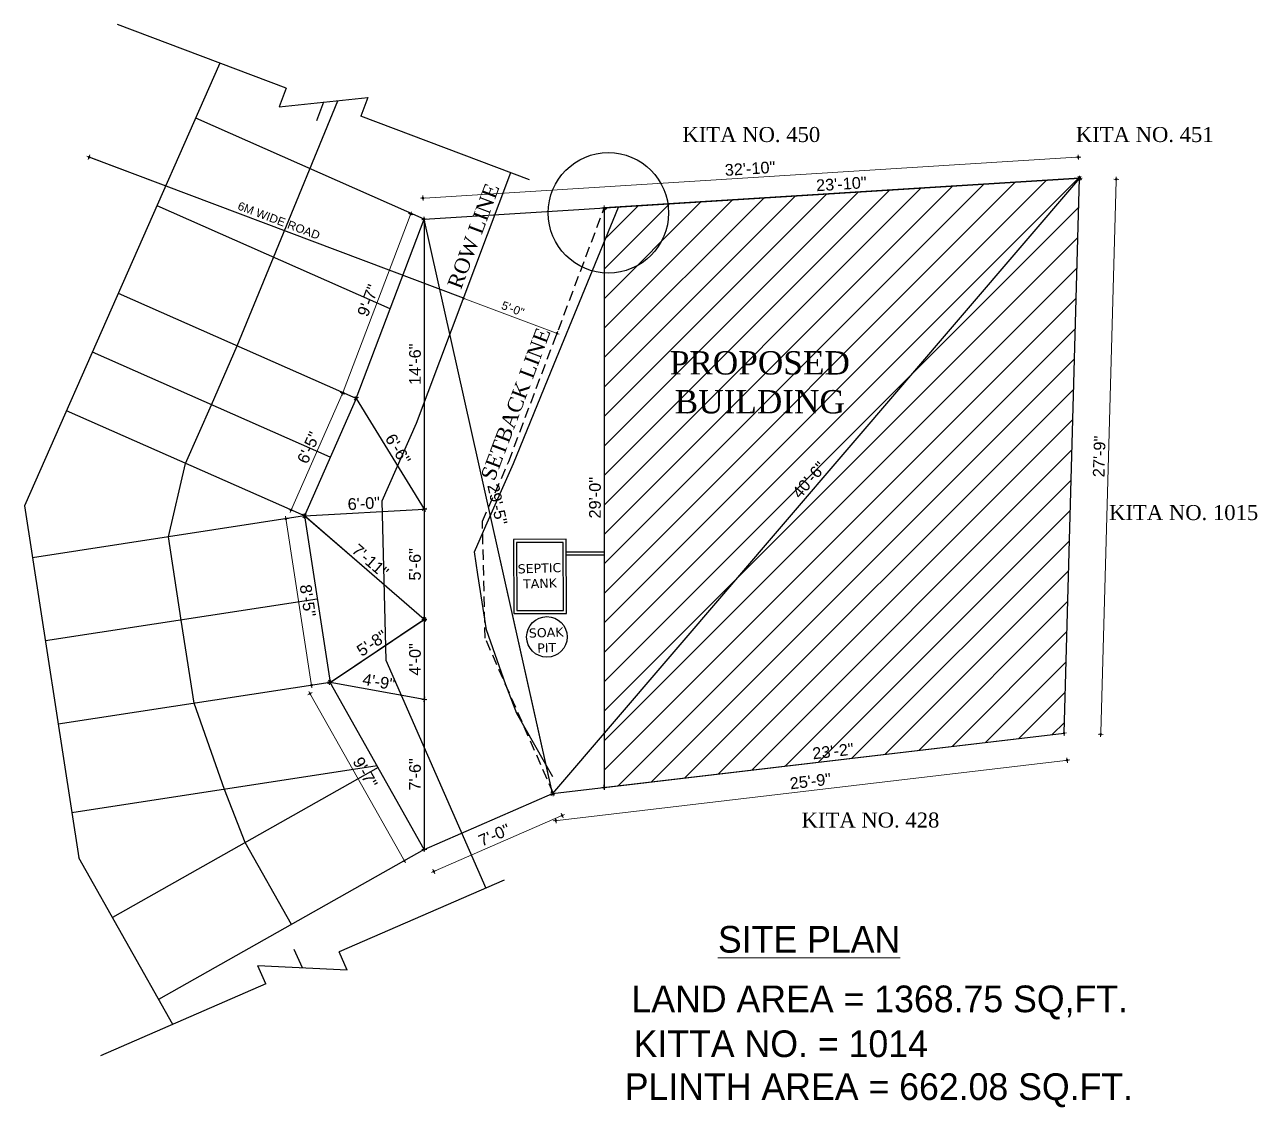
# Model space of a CAD drawing. Header units: inches. Extents: x 2449 to 13692, y -3765 to -1517.
# Drawn here: x 10210 to 10950, y -2265 to -1616 of the extents above; entities that cross this region are included whole.
import ezdxf
from ezdxf.enums import TextEntityAlignment as Align

# ---------------------------------------------------------------- set-up
doc = ezdxf.new("R2010")
doc.units = ezdxf.units.IN
doc.header["$LTSCALE"] = 0.5
doc.header["$MEASUREMENT"] = 0
doc.header["$PDMODE"] = 66
doc.linetypes.add('DASHED2', pattern=[0.375, 0.25, -0.125])
for name, color, linetype, lineweight in [('DW TEXT', 92, 'Continuous', 15), ('DW-SEC', 24, 'Continuous', 25), ('hatch', 9, 'Continuous', 0), ('Toilet', 7, 'Continuous', 25)]:
    doc.layers.add(name, color=color, linetype=linetype, lineweight=lineweight)
doc.styles.add('CEN', font='GOTHIC.TTF')
doc.styles.get("Standard").update_dxf_attribs({"font": 'arial.ttf'})
doc.dimstyles.new('S8', dxfattribs={"dimtxt": 5, "dimasz": 1, "dimexe": 6, "dimexo": 18, "dimgap": 1.9375, "dimtad": 1, "dimdec": 0, "dimzin": 3, "dimdsep": 46, "dimlunit": 4, "dimtxsty": 'Standard', "dimblk": 'dot 2', "dimcen": 12, "dimse1": 1, "dimse2": 1, "dimclrd": 1, "dimclre": 1, "dimclrt": 256, "dimadec": 0, "dimazin": 0, "dimtfac": 0.75, "dimtdec": 0, "dimtix": 1, "dimtmove": 1, "dimatfit": 3, "dimldrblk": 'DOT', "dimfxl": 1, "dimtolj": 1, "dimtzin": 0, "dimlwd": 9, "dimlwe": 9, "dimarcsym": 0})

# ---------------------------------------------------------------- blocks, each defined once
blk = doc.blocks.new('dot1')
at = {"layer": 'hatch'}
h = blk.add_hatch(color=256, dxfattribs=at)
edge = h.paths.add_edge_path()
edge.add_arc((0, 0), 1, 0, 360)
for p, q in [((3, 0), (-3, 0)), ((0, 3), (0, -3))]:
    blk.add_line(p, q, dxfattribs=at)
blk.add_circle((0, 0), 1, dxfattribs=at)
blk = doc.blocks.new('dot 2')
at = {"layer": 'hatch', "xscale": 0.5, "yscale": 0.5, "zscale": 0.5}
blk.add_blockref('dot1', (0, 0), dxfattribs=at)
blk = doc.blocks.new('*D856')
at = {"layer": 'Defpoints', "color": 0, "transparency": 16777216}
for p in [(10441.91, -1729.38), (10450.08, -1732.47), (10409.28, -1839.99)]:
    blk.add_point(p, dxfattribs=at)
at = {"layer": 'Toilet', "color": 1, "lineweight": 9, "transparency": 16777216}
blk.add_line((10401.47, -1835.96), (10441.56, -1730.31), dxfattribs=at)
for p, rotation in [((10441.91, -1729.38), 69.22128330167125), ((10401.11, -1836.9), 249.2212833016713)]:
    blk.add_blockref('dot 2', p, dxfattribs=dict(at, rotation=rotation))
at = {"layer": 'Toilet', "transparency": 16777216, "insert": (10416.36, -1781.18), "char_height": 7, "attachment_point": 5, "rotation": 69.22128}
blk.add_mtext('\\A1;9\'-7"', dxfattribs=at)
blk = doc.blocks.new('_Dot')
at = {"color": 0, "linetype": 'ByBlock', "lineweight": -2}
blk.add_line((-0.5, 0), (-1, 0), dxfattribs=at)
at = {"color": 0, "linetype": 'ByBlock', "const_width": 0.5}
blk.add_lwpolyline([(-0.25, 0, 1), (0.25, 0, 1)], format="xyb", close=True, dxfattribs=at)
blk = doc.blocks.new('*D857')
at = {"layer": 'Defpoints', "color": 0, "transparency": 16777216}
for p in [(10409.28, -1839.99), (10370.19, -1906.91), (10378.18, -1910.44)]:
    blk.add_point(p, dxfattribs=at)
at = {"layer": 'Toilet', "color": 1, "lineweight": 9, "transparency": 16777216}
blk.add_line((10400.88, -1837.38), (10370.59, -1905.99), dxfattribs=at)
for p, rotation in [((10401.28, -1836.46), 66.18332484006558), ((10370.19, -1906.91), 246.1833248400656)]:
    blk.add_blockref('dot 2', p, dxfattribs=dict(at, rotation=rotation))
at = {"layer": 'Toilet', "transparency": 16777216, "insert": (10380.69, -1869.46), "char_height": 7, "attachment_point": 5, "rotation": 66.18332}
blk.add_mtext('\\A1;6\'-5"', dxfattribs=at)
blk = doc.blocks.new('*D858')
at = {"layer": 'Defpoints', "color": 0, "transparency": 16777216}
for p in [(10378.18, -1910.44), (10393.54, -2010.26), (10382.43, -2011.97)]:
    blk.add_point(p, dxfattribs=at)
at = {"layer": 'Toilet', "color": 1, "lineweight": 9, "transparency": 16777216}
blk.add_line((10367.22, -1913.14), (10382.28, -2010.98), dxfattribs=at)
for p, rotation in [((10367.07, -1912.15), 98.7459783766436), ((10382.43, -2011.97), 278.7459783766436)]:
    blk.add_blockref('dot 2', p, dxfattribs=dict(at, rotation=rotation))
at = {"layer": 'Toilet', "transparency": 16777216, "insert": (10380.2, -1961.22), "char_height": 7, "attachment_point": 5, "rotation": 278.74598}
blk.add_mtext('\\A1;8\'-5"', dxfattribs=at)
blk = doc.blocks.new('*D859')
at = {"layer": 'Defpoints', "color": 0, "transparency": 16777216}
for p in [(10393.54, -2010.26), (10381.59, -2017), (10450.08, -2110.47)]:
    blk.add_point(p, dxfattribs=at)
at = {"layer": 'Toilet', "color": 1, "lineweight": 9, "transparency": 16777216}
blk.add_line((10437.64, -2116.34), (10382.09, -2017.87), dxfattribs=at)
for p, rotation in [((10381.59, -2017), 119.4291328499882), ((10438.13, -2117.21), 299.4291328499882)]:
    blk.add_blockref('dot 2', p, dxfattribs=dict(at, rotation=rotation))
at = {"layer": 'Toilet', "transparency": 16777216, "insert": (10414.66, -2064.4), "char_height": 7, "attachment_point": 5, "rotation": 299.42913}
blk.add_mtext('\\A1;9\'-7"', dxfattribs=at)
blk = doc.blocks.new('*D860')
at = {"layer": 'Defpoints', "color": 0, "transparency": 16777216}
for p in [(10393.54, -2010.26), (10393.54, -2010.26), (10450.08, -2020.47)]:
    blk.add_point(p, dxfattribs=at)
at = {"layer": 'Toilet', "color": 1, "lineweight": 9, "transparency": 16777216}
blk.add_line((10449.09, -2020.3), (10394.53, -2010.44), dxfattribs=at)
for p, rotation in [((10393.54, -2010.26), 169.7612448606986), ((10450.08, -2020.47), 349.7612448606986)]:
    blk.add_blockref('dot 2', p, dxfattribs=dict(at, rotation=rotation))
at = {"layer": 'Toilet', "transparency": 16777216, "insert": (10422.79, -2009.94), "char_height": 7, "attachment_point": 5, "rotation": 349.76124}
blk.add_mtext('\\A1;4\'-9"', dxfattribs=at)
blk = doc.blocks.new('*D861')
at = {"layer": 'Defpoints', "color": 0, "transparency": 16777216}
for p in [(10450.08, -1972.47), (10450.08, -1972.47), (10393.54, -2010.26)]:
    blk.add_point(p, dxfattribs=at)
at = {"layer": 'Toilet', "color": 1, "lineweight": 9, "transparency": 16777216}
blk.add_line((10394.37, -2009.71), (10449.24, -1973.03), dxfattribs=at)
for p, rotation in [((10450.08, -1972.47), 33.75990920513462), ((10393.54, -2010.26), 213.7599092051346)]:
    blk.add_blockref('dot 2', p, dxfattribs=dict(at, rotation=rotation))
at = {"layer": 'Toilet', "transparency": 16777216, "insert": (10418.75, -1986.79), "char_height": 7, "attachment_point": 5, "rotation": 33.75991}
blk.add_mtext('\\A1;5\'-8"', dxfattribs=at)
blk = doc.blocks.new('*D862')
at = {"layer": 'Defpoints', "color": 0, "transparency": 16777216}
for p in [(10378.18, -1910.44), (10378.18, -1910.44), (10450.08, -1972.47)]:
    blk.add_point(p, dxfattribs=at)
at = {"layer": 'Toilet', "color": 1, "lineweight": 9, "transparency": 16777216}
blk.add_line((10449.32, -1971.82), (10378.94, -1911.09), dxfattribs=at)
for p, rotation in [((10378.18, -1910.44), 139.2079858776081), ((10450.08, -1972.47), 319.2079858776081)]:
    blk.add_blockref('dot 2', p, dxfattribs=dict(at, rotation=rotation))
at = {"layer": 'Toilet', "transparency": 16777216, "insert": (10417.69, -1937.33), "char_height": 7, "attachment_point": 5, "rotation": 319.20799}
blk.add_mtext('\\A1;7\'-11"', dxfattribs=at)
blk = doc.blocks.new('*D863')
at = {"layer": 'Defpoints', "color": 0, "transparency": 16777216}
for p in [(10450.08, -1906.47), (10450.08, -1906.47), (10378.18, -1910.44)]:
    blk.add_point(p, dxfattribs=at)
at = {"layer": 'Toilet', "color": 1, "lineweight": 9, "transparency": 16777216}
blk.add_line((10379.18, -1910.38), (10449.08, -1906.53), dxfattribs=at)
for p, rotation in [((10450.08, -1906.47), 3.155220270786458), ((10378.18, -1910.44), 183.1552202707865)]:
    blk.add_blockref('dot 2', p, dxfattribs=dict(at, rotation=rotation))
at = {"layer": 'Toilet', "transparency": 16777216, "insert": (10413.83, -1902.95), "char_height": 7, "attachment_point": 5, "rotation": 3.15522}
blk.add_mtext('\\A1;6\'-0"', dxfattribs=at)
blk = doc.blocks.new('*D865')
at = {"layer": 'Defpoints', "color": 0, "transparency": 16777216}
for p in [(10450.08, -2020.47), (10450.08, -2020.47), (10450.08, -2110.47)]:
    blk.add_point(p, dxfattribs=at)
at = {"layer": 'Toilet', "color": 1, "lineweight": 9, "transparency": 16777216}
blk.add_line((10450.08, -2109.47), (10450.08, -2021.47), dxfattribs=at)
for p, rotation in [((10450.08, -2020.47), 90), ((10450.08, -2110.47), 270)]:
    blk.add_blockref('dot 2', p, dxfattribs=dict(at, rotation=rotation))
at = {"layer": 'Toilet', "transparency": 16777216, "insert": (10444.56, -2065.47), "char_height": 7, "attachment_point": 5, "rotation": 90}
blk.add_mtext('\\A1;7\'-6"', dxfattribs=at)
blk = doc.blocks.new('*D866')
at = {"layer": 'Defpoints', "color": 0, "transparency": 16777216}
for p in [(10450.08, -1972.47), (10450.08, -1972.47), (10450.08, -2020.47)]:
    blk.add_point(p, dxfattribs=at)
at = {"layer": 'Toilet', "color": 1, "lineweight": 9, "transparency": 16777216}
blk.add_line((10450.08, -2019.47), (10450.08, -1973.47), dxfattribs=at)
for p, rotation in [((10450.08, -1972.47), 90), ((10450.08, -2020.47), 270)]:
    blk.add_blockref('dot 2', p, dxfattribs=dict(at, rotation=rotation))
at = {"layer": 'Toilet', "transparency": 16777216, "insert": (10444.56, -1996.47), "char_height": 7, "attachment_point": 5, "rotation": 90}
blk.add_mtext('\\A1;4\'-0"', dxfattribs=at)
blk = doc.blocks.new('*D867')
at = {"layer": 'Defpoints', "color": 0, "transparency": 16777216}
for p in [(10450.08, -1906.47), (10450.08, -1906.47), (10450.08, -1972.47)]:
    blk.add_point(p, dxfattribs=at)
at = {"layer": 'Toilet', "color": 1, "lineweight": 9, "transparency": 16777216}
blk.add_line((10450.08, -1971.47), (10450.08, -1907.47), dxfattribs=at)
for p, rotation in [((10450.08, -1906.47), 90), ((10450.08, -1972.47), 270)]:
    blk.add_blockref('dot 2', p, dxfattribs=dict(at, rotation=rotation))
at = {"layer": 'Toilet', "transparency": 16777216, "insert": (10444.56, -1939.47), "char_height": 7, "attachment_point": 5, "rotation": 90}
blk.add_mtext('\\A1;5\'-6"', dxfattribs=at)
blk = doc.blocks.new('*D868')
at = {"layer": 'Defpoints', "color": 0, "transparency": 16777216}
for p in [(10450.08, -1732.47), (10450.08, -1732.47), (10450.08, -1906.47)]:
    blk.add_point(p, dxfattribs=at)
at = {"layer": 'Toilet', "color": 1, "lineweight": 9, "transparency": 16777216}
blk.add_line((10450.08, -1905.47), (10450.08, -1733.47), dxfattribs=at)
for p, rotation in [((10450.08, -1732.47), 90), ((10450.08, -1906.47), 270)]:
    blk.add_blockref('dot 2', p, dxfattribs=dict(at, rotation=rotation))
at = {"layer": 'Toilet', "transparency": 16777216, "insert": (10444.56, -1819.47), "char_height": 7, "attachment_point": 5, "rotation": 90}
blk.add_mtext('\\A1;14\'-6"', dxfattribs=at)
blk = doc.blocks.new('*D869')
at = {"layer": 'Defpoints', "color": 0, "transparency": 16777216}
for p in [(10527.1, -2076.97), (10532.84, -2090.14), (10450.08, -2110.47)]:
    blk.add_point(p, dxfattribs=at)
at = {"layer": 'Toilet', "color": 1, "lineweight": 9, "transparency": 16777216}
blk.add_line((10456.72, -2123.25), (10531.92, -2090.54), dxfattribs=at)
for p, rotation in [((10532.84, -2090.14), 23.50869655944876), ((10455.81, -2123.65), 203.5086965594488)]:
    blk.add_blockref('dot 2', p, dxfattribs=dict(at, rotation=rotation))
at = {"layer": 'Toilet', "transparency": 16777216, "insert": (10492.12, -2101.84), "char_height": 7, "attachment_point": 5, "rotation": 23.5087}
blk.add_mtext('\\A1;7\'-0"', dxfattribs=at)
blk = doc.blocks.new('*D870')
at = {"layer": 'Defpoints', "color": 0, "transparency": 16777216}
for p in [(10833.98, -2040.77), (10833.98, -2040.77), (10558.08, -2073.31)]:
    blk.add_point(p, dxfattribs=at)
at = {"layer": 'Toilet', "color": 1, "lineweight": 9, "transparency": 16777216}
blk.add_line((10559.07, -2073.2), (10832.98, -2040.89), dxfattribs=at)
for p, rotation in [((10833.98, -2040.77), 6.727351048225794), ((10558.08, -2073.31), 186.7273510482258)]:
    blk.add_blockref('dot 2', p, dxfattribs=dict(at, rotation=rotation))
at = {"layer": 'Toilet', "transparency": 16777216, "insert": (10695.38, -2051.57), "char_height": 7, "attachment_point": 5, "rotation": 6.72735}
blk.add_mtext('\\A1;23\'-2"', dxfattribs=at)
blk = doc.blocks.new('*D871')
at = {"layer": 'Defpoints', "color": 0, "transparency": 16777216}
for p in [(10833.98, -2040.77), (10835.88, -2056.94), (10527.1, -2076.97)]:
    blk.add_point(p, dxfattribs=at)
at = {"layer": 'Toilet', "color": 1, "lineweight": 9, "transparency": 16777216}
blk.add_line((10530, -2093.02), (10834.89, -2057.05), dxfattribs=at)
for p, rotation in [((10835.88, -2056.94), 6.727351048229242), ((10529.01, -2093.13), 186.7273510482293)]:
    blk.add_blockref('dot 2', p, dxfattribs=dict(at, rotation=rotation))
at = {"layer": 'Toilet', "transparency": 16777216, "insert": (10681.8, -2069.56), "char_height": 7, "attachment_point": 5, "rotation": 6.72735}
blk.add_mtext('\\A1;25\'-9"', dxfattribs=at)
blk = doc.blocks.new('*D872')
at = {"layer": 'Defpoints', "color": 0, "transparency": 16777216}
for p in [(10843.31, -1707.9), (10865.31, -1708.52), (10833.98, -2040.77)]:
    blk.add_point(p, dxfattribs=at)
at = {"layer": 'Toilet', "color": 1, "lineweight": 9, "transparency": 16777216}
blk.add_line((10856, -2040.39), (10865.28, -1709.52), dxfattribs=at)
for p, rotation in [((10865.31, -1708.52), 88.39404783827561), ((10855.97, -2041.39), 268.3940478382756)]:
    blk.add_blockref('dot 2', p, dxfattribs=dict(at, rotation=rotation))
at = {"layer": 'Toilet', "transparency": 16777216, "insert": (10855.13, -1874.8), "char_height": 7, "attachment_point": 5, "rotation": 88.39405}
blk.add_mtext('\\A1;27\'-9"', dxfattribs=at)
blk = doc.blocks.new('*D873')
at = {"layer": 'Defpoints', "color": 0, "transparency": 16777216}
for p in [(10843.31, -1707.9), (10527.1, -2076.97), (10527.1, -2076.97)]:
    blk.add_point(p, dxfattribs=at)
at = {"layer": 'Toilet', "color": 1, "lineweight": 9, "transparency": 16777216}
blk.add_line((10842.66, -1708.66), (10527.75, -2076.21), dxfattribs=at)
for p, rotation in [((10843.31, -1707.9), 49.41106952184369), ((10527.1, -2076.97), 229.4110695218437)]:
    blk.add_blockref('dot 2', p, dxfattribs=dict(at, rotation=rotation))
at = {"layer": 'Toilet', "transparency": 16777216, "insert": (10681.02, -1888.85), "char_height": 7, "attachment_point": 5, "rotation": 49.41107}
blk.add_mtext('\\A1;40\'-6"', dxfattribs=at)
blk = doc.blocks.new('*D874')
at = {"layer": 'Defpoints', "color": 0, "transparency": 16777216}
for p in [(10558.08, -1725.73), (10558.08, -2073.31), (10558.08, -2073.31)]:
    blk.add_point(p, dxfattribs=at)
at = {"layer": 'Toilet', "color": 1, "lineweight": 9, "transparency": 16777216}
blk.add_line((10558.08, -1726.73), (10558.08, -2072.31), dxfattribs=at)
for p, rotation in [((10558.08, -1725.73), 90), ((10558.08, -2073.31), 270)]:
    blk.add_blockref('dot 2', p, dxfattribs=dict(at, rotation=rotation))
at = {"layer": 'Toilet', "transparency": 16777216, "insert": (10552.56, -1899.52), "char_height": 7, "attachment_point": 5, "rotation": 90}
blk.add_mtext('\\A1;29\'-0"', dxfattribs=at)
blk = doc.blocks.new('*D875')
at = {"layer": 'Defpoints', "color": 0, "transparency": 16777216}
for p in [(10843.31, -1707.9), (10558.08, -1725.73), (10558.08, -1725.73)]:
    blk.add_point(p, dxfattribs=at)
at = {"layer": 'Toilet', "color": 1, "lineweight": 9, "transparency": 16777216}
blk.add_line((10842.31, -1707.96), (10559.07, -1725.66), dxfattribs=at)
for p, rotation in [((10843.31, -1707.9), 3.575827605927389), ((10558.08, -1725.73), 183.5758276059274)]:
    blk.add_blockref('dot 2', p, dxfattribs=dict(at, rotation=rotation))
at = {"layer": 'Toilet', "transparency": 16777216, "insert": (10700.35, -1711.31), "char_height": 7, "attachment_point": 5, "rotation": 3.57583}
blk.add_mtext('\\A1;23\'-10"', dxfattribs=at)
blk = doc.blocks.new('*D877')
at = {"layer": 'Defpoints', "color": 0, "transparency": 16777216}
for p in [(10450.08, -1732.47), (10450.08, -1732.47), (10527.1, -2076.97)]:
    blk.add_point(p, dxfattribs=at)
at = {"layer": 'Toilet', "color": 1, "lineweight": 9, "transparency": 16777216}
blk.add_line((10526.89, -2075.99), (10450.29, -1733.45), dxfattribs=at)
for p, rotation in [((10450.08, -1732.47), 102.6038913630155), ((10527.1, -2076.97), 282.6038913630155)]:
    blk.add_blockref('dot 2', p, dxfattribs=dict(at, rotation=rotation))
at = {"layer": 'Toilet', "transparency": 16777216, "insert": (10493.97, -1903.52), "char_height": 7, "attachment_point": 5, "rotation": 282.60389}
blk.add_mtext('\\A1;29\'-5"', dxfattribs=at)
blk = doc.blocks.new('*D878')
at = {"layer": 'Defpoints', "color": 0, "transparency": 16777216}
for p in [(10248.98, -1695.25), (10248.98, -1695.25), (10473.58, -1779.84)]:
    blk.add_point(p, dxfattribs=at)
at = {"layer": 'Toilet', "color": 1, "lineweight": 9, "transparency": 16777216}
blk.add_line((10472.65, -1779.48), (10249.92, -1695.61), dxfattribs=at)
for p, rotation in [((10248.98, -1695.25), 159.3643143933793), ((10473.58, -1779.84), 339.3643143933793)]:
    blk.add_blockref('dot 2', p, dxfattribs=dict(at, rotation=rotation))
at = {"layer": 'Toilet', "transparency": 16777216, "insert": (10362.88, -1733.31), "char_height": 5, "attachment_point": 5, "rotation": 339.36431}
blk.add_mtext('\\A1;6M WIDE ROAD', dxfattribs=at)
blk = doc.blocks.new('*D879')
at = {"layer": 'Defpoints', "color": 0, "transparency": 16777216}
for p in [(10473.58, -1779.84), (10529.73, -1800.98), (10529.73, -1800.98)]:
    blk.add_point(p, dxfattribs=at)
at = {"layer": 'Toilet', "color": 1, "lineweight": 9, "transparency": 16777216}
blk.add_line((10474.52, -1780.19), (10528.8, -1800.63), dxfattribs=at)
for p, rotation in [((10473.58, -1779.84), 159.3643143933787), ((10529.73, -1800.98), 339.3643143933787)]:
    blk.add_blockref('dot 2', p, dxfattribs=dict(at, rotation=rotation))
at = {"layer": 'Toilet', "transparency": 16777216, "insert": (10503.24, -1786.21), "char_height": 5, "attachment_point": 5, "rotation": 339.36431}
blk.add_mtext('\\A1;5\'-0"', dxfattribs=at)

msp = doc.modelspace()

# ---------------------------------------------------------------- hatches: boundary and pattern name
at = {"layer": 'DW-SEC'}
h = msp.add_hatch(dxfattribs=at)
h.set_pattern_fill('ANSI31', color=256, scale=100)
h.set_pattern_definition([(45, (1660.911, 0), (-8.838835, 8.838835), [])])
h.paths.add_polyline_path([(10843.31, -1707.9), (10558.08, -2040.82), (10558.08, -2073.31), (10833.98, -2040.77)])
h.paths.add_polyline_path([(10843.31, -1707.9), (10558.08, -1725.73), (10558.08, -2040.82)], flags=17)
h.paths.add_polyline_path([(10677.4, -1904.23), (10695.89, -1882.66), (10684.93, -1873.27), (10666.45, -1894.85)], flags=24)
h.paths.add_polyline_path([(10595.31, -1856.9), (10708, -1856.9), (10708, -1803.68), (10595.31, -1803.68)], flags=24)

# ---------------------------------------------------------------- linework, layer by layer
at = {"color": 4, "ltscale": 5}
for p, q in [((10535.31, -1933.84), (10558.08, -1933.84)), ((10535.36, -1932.02), (10558.08, -1932.02))]:
    msp.add_line(p, q, dxfattribs=at)
for points in [[(10535.51, -1968.9), (10535.26, -1924.43), (10503.55, -1924.56), (10503.8, -1969.03)], [(10533.67, -1967.08), (10533.44, -1926.27), (10505.39, -1926.38), (10505.62, -1967.19)]]:
    msp.add_lwpolyline(points, close=True, dxfattribs=at)
msp.add_circle((10523.71, -1983.01), 12.18, dxfattribs=at)
at = {"layer": 'Toilet'}
for p, q in [((10367.16, -1653.83), (10266.09, -1615.77)), ((10327.52, -1638.9), (10210.32, -1904.42)), ((10367.16, -1653.83), (10362.94, -1665.06)), ((10362.94, -1665.06), (10416.31, -1659.52)), ((10389.62, -1662.29), (10385.4, -1673.52)), ((10416.31, -1659.52), (10412.08, -1670.75)), ((10513.16, -1708.81), (10412.08, -1670.75)), ((10450.08, -1732.47), (10312.94, -1671.94)), ((10473.58, -1779.84), (10248.98, -1695.25)), ((10501.93, -1704.58), (10445.24, -1855.09)), ((10450.08, -1732.47), (10843.31, -1707.9)), ((10843.31, -1707.9), (10527.1, -2076.97)), ((10833.98, -2040.77), (10843.31, -1707.9)), ((10429.68, -1786.23), (10289.75, -1724.47)), ((10409.28, -1839.99), (10450.08, -1732.47)), ((10450.08, -1732.47), (10450.08, -2110.47)), ((10527.1, -2076.97), (10450.08, -1732.47)), ((10450.08, -1732.47), (10450.08, -2020.47)), ((10450.08, -1732.47), (10450.08, -1972.47)), ((10450.08, -1732.47), (10450.08, -1906.47)), ((10409.28, -1839.99), (10266.56, -1777)), ((10393.73, -1875.22), (10251.02, -1812.22)), ((10409.28, -1839.99), (10378.18, -1910.44)), ((10409.28, -1839.99), (10450.08, -1906.47)), ((10378.18, -1910.44), (10235.47, -1847.44)), ((10445.24, -1855.09), (10424.69, -1901.67)), ((10210.32, -1904.42), (10242.79, -2115.48)), ((10378.18, -1910.44), (10450.08, -1906.47)), ((10424.69, -1901.67), (10426.96, -1996.94)), ((10378.18, -1910.44), (10215.1, -1935.53)), ((10450.08, -1972.47), (10378.18, -1910.44)), ((10378.18, -1910.44), (10393.54, -2010.26)), ((10385.86, -1960.35), (10222.78, -1985.44)), ((10393.54, -2010.26), (10450.08, -1972.47)), ((10426.96, -1996.94), (10487, -2133.67)), ((10393.54, -2010.26), (10230.46, -2035.35)), ((10450.08, -2020.47), (10393.54, -2010.26)), ((10450.08, -2110.47), (10393.54, -2010.26)), ((10527.1, -2076.97), (10833.98, -2040.77)), ((10421.81, -2060.37), (10238.64, -2088.55)), ((10422.35, -2061.32), (10262.96, -2151.24)), ((10450.08, -2110.47), (10527.1, -2076.97)), ((10450.08, -2110.47), (10290.69, -2200.39)), ((10299.15, -2215.39), (10242.79, -2115.48)), ((10498, -2128.89), (10398.96, -2171.97)), ((10376.96, -2181.54), (10372.13, -2170.55)), ((10403.76, -2182.88), (10398.96, -2171.97)), ((10354.95, -2191.11), (10350.16, -2180.2)), ((10403.76, -2182.88), (10350.16, -2180.2)), ((10354.95, -2191.11), (10255.91, -2234.19))]:
    msp.add_line(p, q, dxfattribs=at)
at = {"layer": 'Toilet', "color": 3}
for points in [[(10370.38, -2155.43), (10342.65, -2106.28), (10330.23, -2074.46), (10312, -2022.81), (10304.32, -1972.89), (10296.64, -1922.98), (10306.83, -1878.94), (10322.37, -1843.72), (10337.92, -1808.5), (10359.71, -1755.35), (10398.24, -1661.39)], [(10527.16, -2066.99), (10505.69, -2028.93), (10498.98, -2011.76), (10487.35, -1978.79), (10482.23, -1945.52), (10480.15, -1932.02), (10487.05, -1916.4), (10503.56, -1879), (10526.25, -1823.64), (10566.63, -1725.19)]]:
    msp.add_lwpolyline(points, dxfattribs=at)
at = {"layer": 'Toilet'}
msp.add_lwpolyline([(10843.31, -1707.9), (10558.08, -1725.73), (10558.08, -2073.31), (10833.98, -2040.77)], close=True, dxfattribs=at)
at = {"layer": 'Toilet', "linetype": 'DASHED2', "ltscale": 50}
msp.add_lwpolyline([(10527.6, -2076.91), (10486.66, -1983.67), (10484.99, -1913.64), (10500.81, -1877.8), (10558.08, -1725.73)], dxfattribs=at)
at = {"layer": 'Toilet', "color": 3}
msp.add_circle((10560.58, -1728.64), 36.12, dxfattribs=at)

# ---------------------------------------------------------------- texts
at = {"attachment_point": 2}
for s, width, insert, char_height in [('{\\fTimes New Roman|b0|i0|c0|p18;KITA NO. 450}', 111.9394, (10646.34, -1677.16), 9), ('{\\fTimes New Roman|b0|i0|c0|p18;KITA NO. 451}', 111.9394, (10882.41, -1677.16), 9), ('{\\fTimes New Roman|b0|i0|c0|p18;PROPOSED BUILDING}', 139.5602, (10651.43, -1811.6), 14), ('{\\fTimes New Roman|b0|i0|c0|p18;KITA NO. 1015}', 111.9394, (10905.76, -1903.91), 9), ('{\\fTimes New Roman|b0|i0|c0|p18;KITA NO. 428}', 111.9394, (10717.83, -2088.34), 9)]:
    msp.add_mtext_dynamic_manual_height_columns(s, width=width, gutter_width=50, heights=[0], dxfattribs=dict(at, insert=insert, char_height=char_height))
at = {"char_height": 9, "attachment_point": 2, "rotation": 69.36431}
for s, insert in [('{\\fTimes New Roman|b0|i0|c0|p18;ROW LINE}', (10475.34, -1740.93)), ('{\\fTimes New Roman|b0|i0|c0|p18;SETBACK LINE}', (10500.67, -1841.73))]:
    msp.add_mtext_dynamic_manual_height_columns(s, width=111.9394, gutter_width=50, heights=[0], dxfattribs=dict(at, insert=insert))
at = {"color": 0, "char_height": 5.4884, "width": 97.8815, "attachment_point": 2, "rotation": 1.93532}
for s, insert in [('{\\fVerdana|b0|i0|c0|p34;SEPTIC \\PTANK}', (10519.13, -1939.04)), ('{\\fVerdana|b0|i0|c0|p34;SOAK \\PPIT}', (10523.15, -1977.61))]:
    msp.add_mtext(s, dxfattribs=dict(at, insert=insert))
at = {"layer": 'DW TEXT', "ltscale": 0.13, "style": 'CEN'}
for s, p in [('%%USITE PLAN', (10681.02, -2164.36)), ('LAND AREA = 1368.75 SQ,FT.', (10723.39, -2200.1)), ('KITTA NO. = 1014  ', (10669.95, -2227.02)), ('PLINTH AREA = 662.08 SQ.FT.', (10722.88, -2252.76))]:
    msp.add_text(s, height=16, dxfattribs=at).set_placement(p, align=Align.MIDDLE_CENTER)

# ---------------------------------------------------------------- dimensions: what is measured, and where the dimension line sits
at = {"layer": 'Toilet'}
for p1, p2, distance in [((10450.08, -1732.47), (10843.31, -1707.9), 12.68), ((10409.28, -1839.99), (10450.08, -1906.47), 0)]:
    msp.add_aligned_dim(p1=p1, p2=p2, distance=distance, dimstyle='S8', override={"dimtxt": 7, "dimfxl": 2, "dimfxlon": 1, "dimarcsym": 1}, dxfattribs=at).render()
dim = msp.add_aligned_dim(p1=(10473.58, -1779.84), p2=(10248.98, -1695.25), distance=0, text='6M WIDE ROAD', dimstyle='S8', override={"dimfxl": 2, "dimfxlon": 1, "dimarcsym": 1}, dxfattribs=at)
dim.commit()
dim.dimension.update_dxf_attribs({"geometry": '*D878', "text_midpoint": (10362.88, -1733.31)})
for p1, p2, distance, override, picture, middle in [((10843.31, -1707.9), (10527.1, -2076.97), 0, {"dimtxt": 7, "dimfxl": 2, "dimfxlon": 1, "dimarcsym": 1}, '*D873', (10681.02, -1888.85)), ((10843.31, -1707.9), (10558.08, -1725.73), 0, {"dimtxt": 7, "dimfxl": 2, "dimfxlon": 1, "dimarcsym": 1}, '*D875', (10700.35, -1711.31)), ((10833.98, -2040.77), (10843.31, -1707.9), -22.01, {"dimtxt": 7, "dimfxl": 2, "dimfxlon": 1, "dimarcsym": 1}, '*D872', (10855.13, -1874.8)), ((10409.28, -1839.99), (10450.08, -1732.47), 8.73, {"dimtxt": 7, "dimfxl": 2, "dimfxlon": 1, "dimarcsym": 1}, '*D856', (10416.36, -1781.18)), ((10527.1, -2076.97), (10450.08, -1732.47), 0, {"dimtxt": 7, "dimfxl": 2, "dimfxlon": 1, "dimarcsym": 1}, '*D877', (10493.97, -1903.52)), ((10473.58, -1779.84), (10529.73, -1800.98), 0, {"dimfxl": 2, "dimfxlon": 1, "dimarcsym": 1}, '*D879', (10503.24, -1786.21)), ((10409.28, -1839.99), (10378.18, -1910.44), -8.74, {"dimtxt": 7, "dimfxl": 2, "dimfxlon": 1, "dimarcsym": 1}, '*D857', (10380.69, -1869.46)), ((10378.18, -1910.44), (10450.08, -1906.47), 0, {"dimtxt": 7, "dimfxl": 2, "dimfxlon": 1, "dimarcsym": 1}, '*D863', (10413.83, -1902.95)), ((10378.18, -1910.44), (10393.54, -2010.26), -11.24, {"dimtxt": 7, "dimfxl": 2, "dimfxlon": 1, "dimarcsym": 1}, '*D858', (10380.2, -1961.22)), ((10450.08, -1972.47), (10378.18, -1910.44), 0, {"dimtxt": 7, "dimfxl": 2, "dimfxlon": 1, "dimarcsym": 1}, '*D862', (10417.69, -1937.33)), ((10393.54, -2010.26), (10450.08, -1972.47), 0, {"dimtxt": 7, "dimfxl": 2, "dimfxlon": 1, "dimarcsym": 1}, '*D861', (10418.75, -1986.79)), ((10450.08, -2020.47), (10393.54, -2010.26), 0, {"dimtxt": 7, "dimfxl": 2, "dimfxlon": 1, "dimarcsym": 1}, '*D860', (10422.79, -2009.94)), ((10450.08, -2110.47), (10393.54, -2010.26), 13.72, {"dimtxt": 7, "dimfxl": 2, "dimfxlon": 1, "dimarcsym": 1}, '*D859', (10414.66, -2064.4)), ((10527.1, -2076.97), (10833.98, -2040.77), -16.28, {"dimtxt": 7, "dimfxl": 2, "dimfxlon": 1, "dimarcsym": 1}, '*D871', (10681.8, -2069.56)), ((10558.08, -2073.31), (10833.98, -2040.77), 0, {"dimtxt": 7, "dimfxl": 2, "dimfxlon": 1, "dimarcsym": 1}, '*D870', (10695.38, -2051.57)), ((10450.08, -2110.47), (10527.1, -2076.97), -14.37, {"dimtxt": 7, "dimfxl": 2, "dimfxlon": 1, "dimarcsym": 1}, '*D869', (10492.12, -2101.84))]:
    dim = msp.add_aligned_dim(p1=p1, p2=p2, distance=distance, dimstyle='S8', override=override, dxfattribs=at)
    dim.commit()
    dim.dimension.update_dxf_attribs({"geometry": picture, "text_midpoint": middle})
for base, p1, p2, picture, middle in [((10558.08, -2073.31), (10558.08, -1725.73), (10558.08, -2073.31), '*D874', (10552.56, -1899.52)), ((10450.08, -1732.47), (10450.08, -1906.47), (10450.08, -1732.47), '*D868', (10444.56, -1819.47)), ((10450.08, -1906.47), (10450.08, -1972.47), (10450.08, -1906.47), '*D867', (10444.56, -1939.47)), ((10450.08, -1972.47), (10450.08, -2020.47), (10450.08, -1972.47), '*D866', (10444.56, -1996.47)), ((10450.08, -2020.47), (10450.08, -2110.47), (10450.08, -2020.47), '*D865', (10444.56, -2065.47))]:
    dim = msp.add_linear_dim(base=base, p1=p1, p2=p2, angle=90, dimstyle='S8', override={"dimtxt": 7, "dimfxl": 2, "dimfxlon": 1, "dimarcsym": 1}, dxfattribs=at)
    dim.commit()
    dim.dimension.update_dxf_attribs({"geometry": picture, "text_midpoint": middle})

doc.saveas('drawing.dxf')
